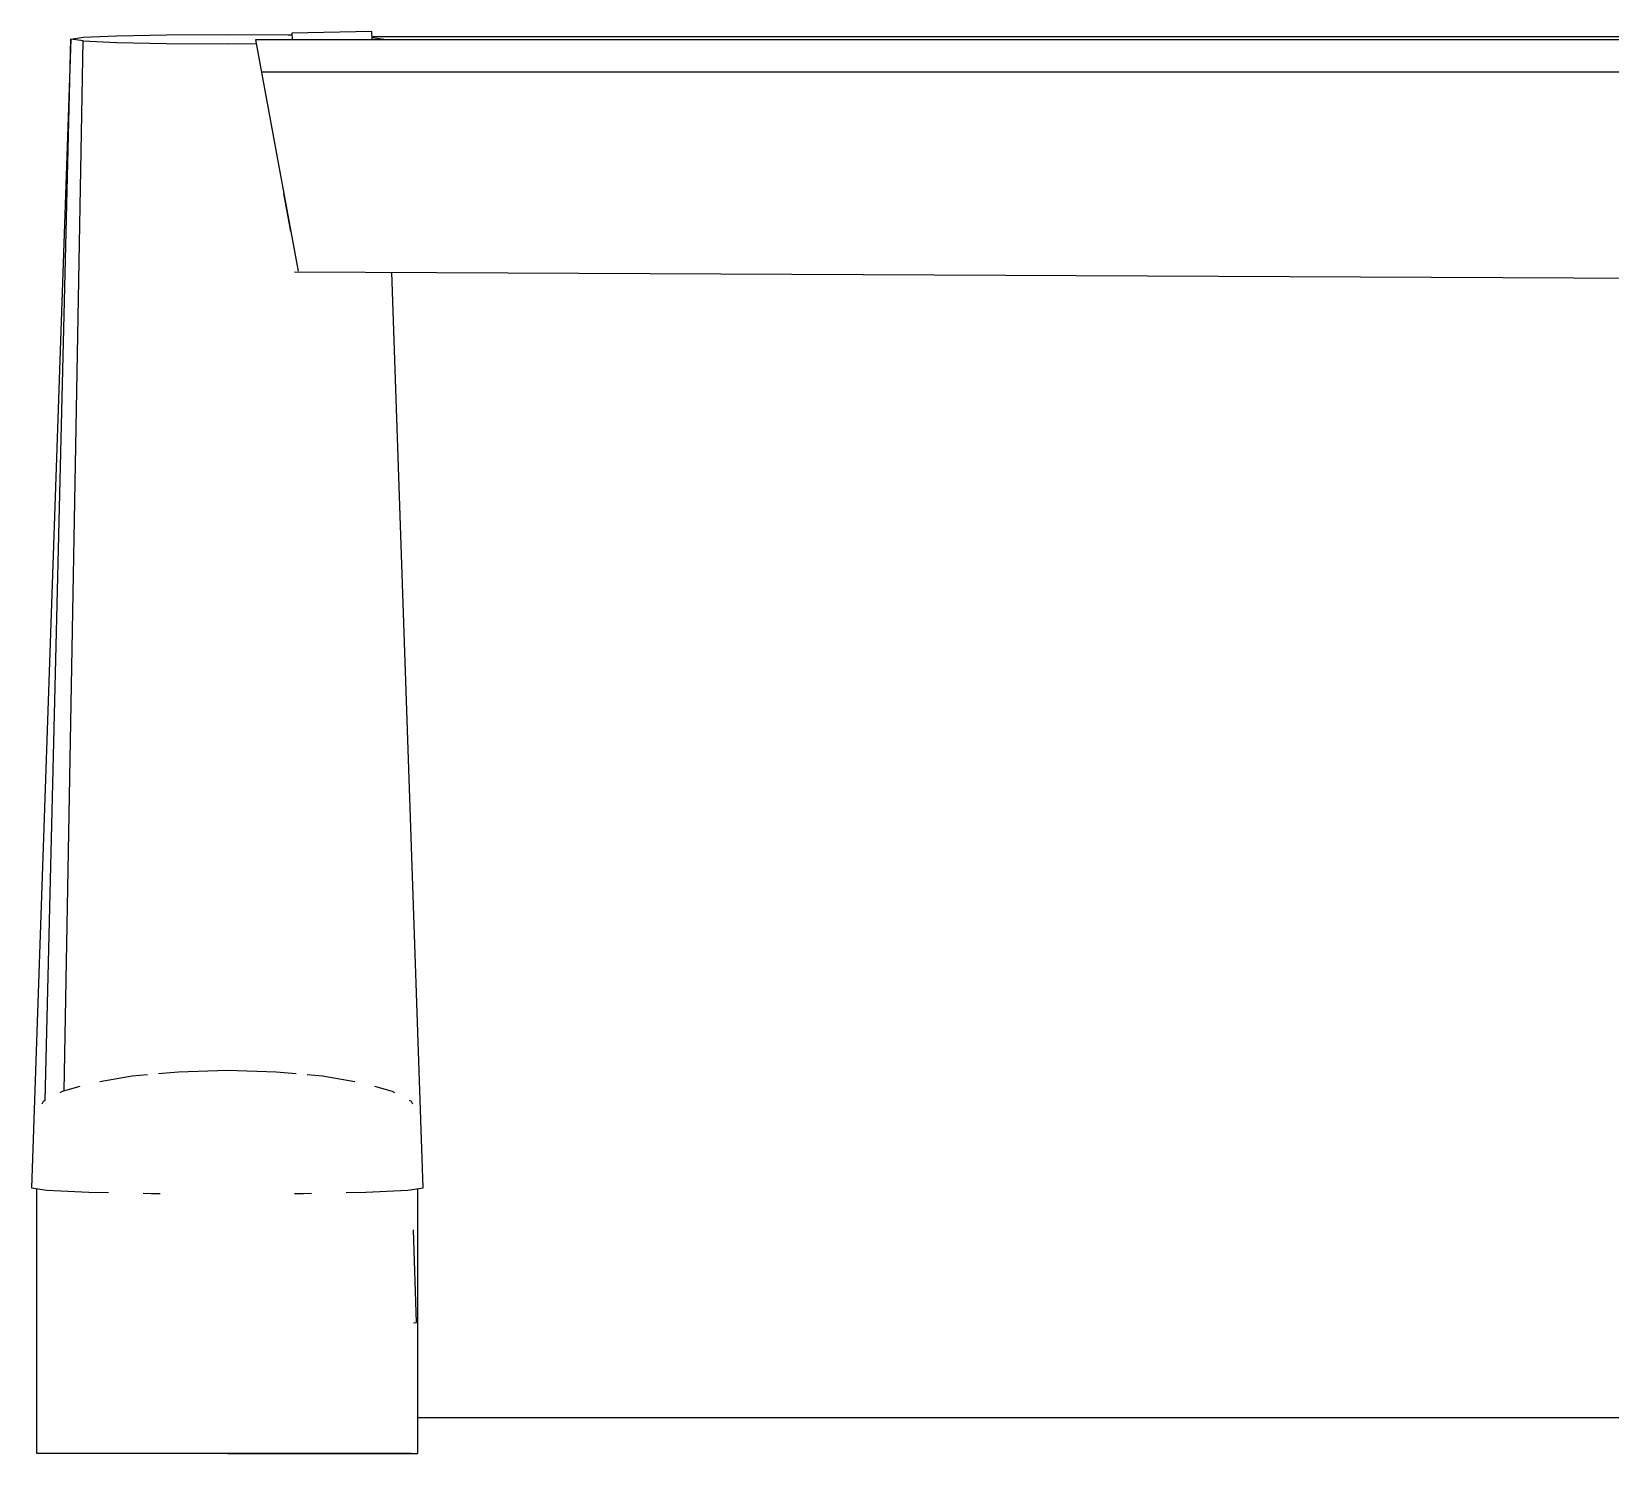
# Model space of a CAD drawing. Header units: millimetres. Extents: x 3103 to 179340, y -10977 to 70536.
# Drawn here: x 153308 to 154079, y 19209 to 19903 of the extents above; entities that cross this region are included whole.
import ezdxf

# ---------------------------------------------------------------- set-up
doc = ezdxf.new("R2010")
doc.units = ezdxf.units.MM
doc.header["$LTSCALE"] = 0.5
doc.layers.add('MEBEL', color=1, linetype='Continuous')

# ---------------------------------------------------------------- blocks, each defined once
blk = doc.blocks.new('m_87')
for p, q in [((-120.470511, 0), (-121.886122, -41.519731)), ((-121.397554, -38.358885), (-120.470511, 0)), ((-120.470511, 0), (-120.025098, 0.065822)), ((-120.025098, -0.065821), (-120.470511, 0)), ((-120.025098, 0.065822), (-118.810832, 0.119633)), ((-118.810832, 0.119633), (-117.010843, 0.15586)), ((-117.010843, 0.15586), (-114.807808, 0.16914)), ((-114.807808, 0.16914), (-112.604868, 0.15586)), ((-112.604868, 0.15586), (-112.475478, 0.153226)), ((-109.581446, 0.273341), (-112.477624, 0.215918)), ((-112.477624, 0.215918), (-112.470209, 0.001466)), ((-109.572064, 0.001466), (-109.581446, 0.273341)), ((-109.57421, 0.063378), (-109.145116, 0)), ((-109.533691, 0.057423), (-109.533691, 0.101561)), ((-109.533691, 0.101561), (-11.155176, 0.101561)), ((-109.145116, 0), (-109.310352, -0.024414)), ((-109.145116, -0.024414), (-109.145116, 0)), ((-120.713078, -38.008982), (-120.025098, -0.065821)), ((-120.025098, -0.065821), (-118.810832, -0.119531)), ((-118.810832, -0.119531), (-117.010843, -0.155759)), ((-117.010843, -0.155759), (-114.807808, -0.16914)), ((-114.807808, -0.16914), (-113.760149, -0.162792)), ((-113.785541, -0.024414), (-112.512409, -6.947654)), ((-6.920504, -0.024414), (-113.785541, -0.024414)), ((-113.571774, -1.18711), (-7.357221, -1.18711)), ((-112.512409, -6.947654), (-112.764942, -5.574119)), ((-112.512409, -6.947654), (-112.248623, -8.38213)), ((-112.380516, -8.406384), (-10.25176, -8.892673)), ((-107.729494, -41.519731), (-108.857902, -8.423157)), ((-119.412696, -37.666797), (-118.248927, -37.469435)), ((-118.248927, -37.469435), (-117.694342, -37.418943)), ((-117.292773, -37.382424), (-116.5748, -37.31699)), ((-116.5748, -37.31699), (-114.807808, -37.266213)), ((-114.807808, -37.266213), (-113.040816, -37.31699)), ((-113.040816, -37.31699), (-112.322843, -37.382424)), ((-111.921274, -37.418943), (-111.366689, -37.469435)), ((-111.366689, -37.469435), (-110.20292, -37.666797)), ((-120.848739, -38.06777), (-120.767867, -38.024807)), ((-120.767867, -38.024807), (-120.133197, -37.841993)), ((-109.482419, -37.841993), (-108.847749, -38.024807)), ((-108.847749, -38.024807), (-108.766889, -38.06777)), ((-121.504199, -38.474804), (-121.451747, -38.387596)), ((-121.451747, -38.387596), (-121.38437, -38.351858)), ((-108.231246, -38.351858), (-108.163869, -38.387596)), ((-108.163869, -38.387596), (-108.111417, -38.474804)), ((-121.886122, -41.519731), (-121.329391, -41.602045)), ((-121.690046, -51.112598), (-121.690046, -41.548735)), ((-121.329391, -41.602045), (-119.811618, -41.669243)), ((-119.811618, -41.669243), (-119.100105, -41.683596)), ((-110.515534, -41.683596), (-109.803998, -41.669243)), ((-109.803998, -41.669243), (-108.286225, -41.602045)), ((-108.286225, -41.602045), (-107.729494, -41.519731)), ((-107.925581, -51.112598), (-107.925581, -41.548735)), ((-117.850887, -41.70869), (-117.561519, -41.714555)), ((-117.561519, -41.714555), (-117.237508, -41.716498)), ((-112.378132, -41.716498), (-112.054097, -41.714555)), ((-112.054097, -41.714555), (-111.764848, -41.70869)), ((-107.967472, -46.385151), (-108.083498, -43.029886)), ((-108.083498, -46.387499), (-107.967472, -46.385151)), ((-107.925581, -49.814647), (-12.544918, -49.814647)), ((-121.451747, -51.112598), (-121.690046, -51.112598)), ((-120.767867, -51.112598), (-121.451747, -51.112598)), ((-119.684755, -51.112598), (-120.767867, -51.112598)), ((-118.248927, -51.112598), (-119.684755, -51.112598)), ((-116.5748, -51.112598), (-118.248927, -51.112598)), ((-114.807808, -51.112598), (-116.5748, -51.112598)), ((-114.807808, -51.112598), (-108.847749, -51.112598)), ((-108.847749, -51.112598), (-114.807808, -51.112598)), ((-114.807808, -51.112598), (-108.163869, -51.112598)), ((-108.163869, -51.112598), (-108.847749, -51.112598)), ((-108.163869, -51.112598), (-107.925581, -51.112598))]:
    blk.add_line(p, q)

msp = doc.modelspace()

# ---------------------------------------------------------------- block references
at = {"layer": 'MEBEL', "xscale": 13.5, "yscale": 13.5, "zscale": 13.5}
msp.add_blockref('m_87', (154953.42, 19899.1), dxfattribs=at)

doc.saveas('drawing.dxf')
